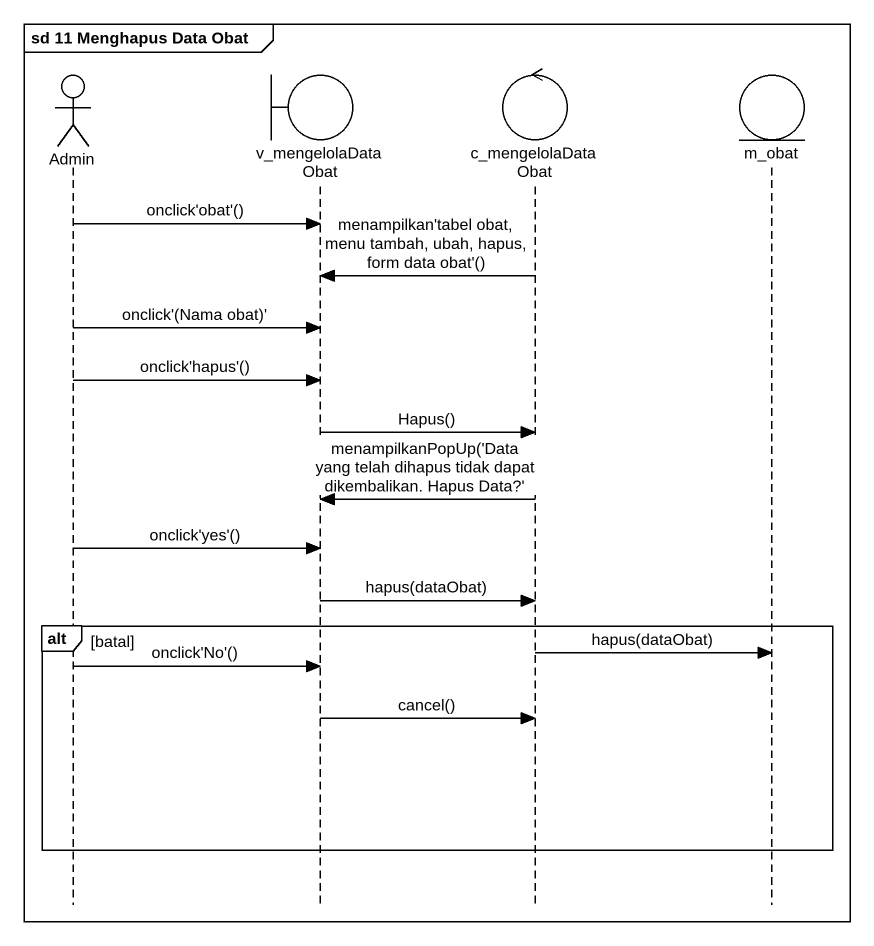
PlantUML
@startuml
mainframe sd 11 Menghapus Data Obat
hide footbox
actor Admin
boundary v_mengelolaDataObat
control c_mengelolaDataObat
entity m_obat

Admin -> v_mengelolaDataObat : onclick'obat'()
c_mengelolaDataObat -> v_mengelolaDataObat : menampilkan'tabel obat, menu tambah, ubah, hapus, form data obat'()
Admin -> v_mengelolaDataObat : onclick'(Nama obat)'
Admin -> v_mengelolaDataObat : onclick'hapus'()
v_mengelolaDataObat -> c_mengelolaDataObat : Hapus()
c_mengelolaDataObat -> v_mengelolaDataObat : menampilkanPopUp('Data yang telah dihapus tidak dapat dikembalikan. Hapus Data?'
Admin -> v_mengelolaDataObat : onclick'yes'()
v_mengelolaDataObat -> c_mengelolaDataObat : hapus(dataObat)
alt batal
  c_mengelolaDataObat -> m_obat : hapus(dataObat)
  Admin -> v_mengelolaDataObat : onclick'No'()
  v_mengelolaDataObat -> c_mengelolaDataObat : cancel()
end
@enduml
